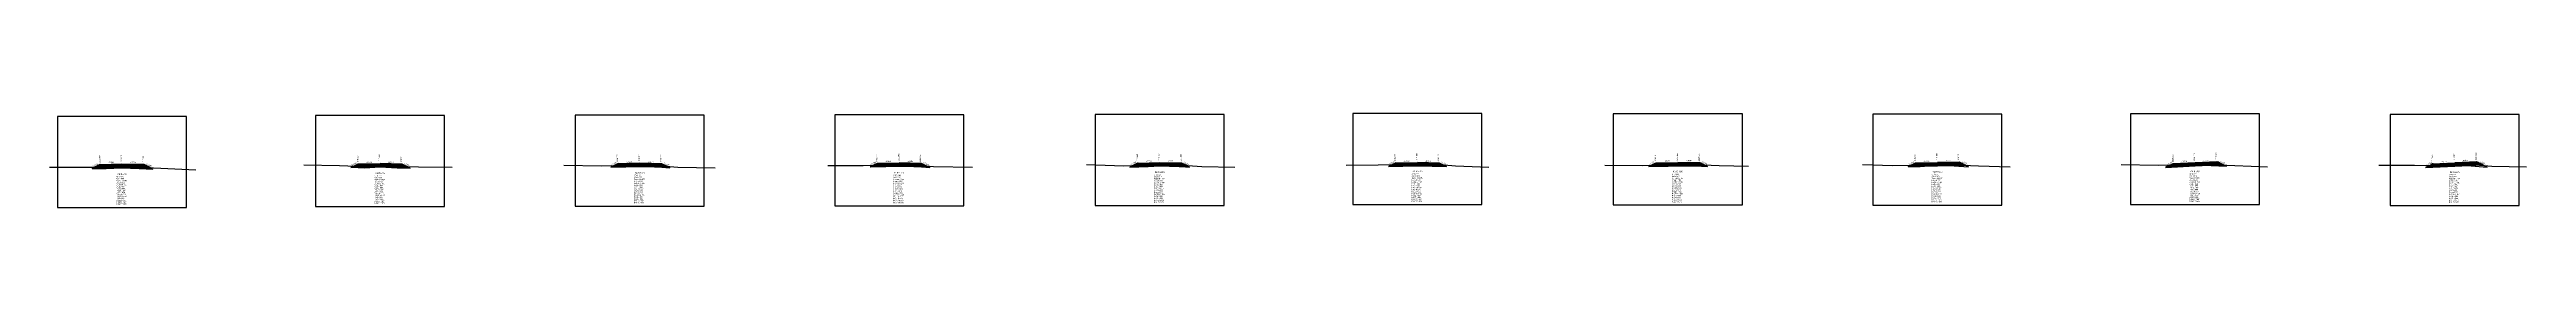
# Model space of a CAD drawing. Extents: x -7 to 78429, y 1189 to 1262.
# Drawn here: x 57027 to 57597, y 1209 to 1230 of the extents above; entities that cross this region are included whole.
import ezdxf
from ezdxf.enums import TextEntityAlignment as Align

# ---------------------------------------------------------------- set-up
doc = ezdxf.new("R2010")
doc.units = 0

msp = doc.modelspace()

# ---------------------------------------------------------------- linework, layer by layer
at = {"layer": 'A4_BORDER', "color": 7}
for points in [[(57028.934, 1208.778), (57058.634, 1208.778), (57058.634, 1229.778), (57028.934, 1229.778), (57028.934, 1208.778)], [(57088.313, 1209), (57118.013, 1209), (57118.013, 1230), (57088.313, 1230), (57088.313, 1209)], [(57148.07, 1209.084), (57177.77, 1209.084), (57177.77, 1230.084), (57148.07, 1230.084), (57148.07, 1209.084)], [(57207.776, 1209.103), (57237.476, 1209.103), (57237.476, 1230.103), (57207.776, 1230.103), (57207.776, 1209.103)], [(57267.731, 1209.227), (57297.431, 1209.227), (57297.431, 1230.227), (57267.731, 1230.227), (57267.731, 1209.227)], [(57327.012, 1209.402), (57356.712, 1209.402), (57356.712, 1230.402), (57327.012, 1230.402), (57327.012, 1209.402)], [(57386.945, 1209.356), (57416.645, 1209.356), (57416.645, 1230.356), (57386.945, 1230.356), (57386.945, 1209.356)], [(57446.662, 1209.31), (57476.362, 1209.31), (57476.362, 1230.31), (57446.662, 1230.31), (57446.662, 1209.31)], [(57505.946, 1209.398), (57535.646, 1209.398), (57535.646, 1230.398), (57505.946, 1230.398), (57505.946, 1209.398)], [(57565.718, 1209.237), (57595.418, 1209.237), (57595.418, 1230.237), (57565.718, 1230.237), (57565.718, 1209.237)]]:
    msp.add_lwpolyline(points, dxfattribs=at)
at = {"layer": 'CLEAR_GROUND', "color": 8}
for points in [[(57036.925, 1217.764), (57040.163, 1217.72), (57043.776, 1217.922), (57047.737, 1217.77), (57050.916, 1217.628)], [(57096.625, 1218.032), (57099.611, 1217.932), (57103.195, 1218.157), (57107.131, 1217.933), (57110.065, 1217.85)], [(57156.325, 1218.092), (57159.721, 1218.136), (57162.924, 1218.347), (57167.104, 1218.151), (57169.829, 1217.934)], [(57216.025, 1218.157), (57219.554, 1218.176), (57222.636, 1218.355), (57226.865, 1218.179), (57229.633, 1217.953)], [(57275.725, 1218.077), (57279.885, 1218.224), (57282.583, 1218.372), (57286.771, 1218.265), (57289.418, 1218.087)], [(57335.425, 1218.315), (57338.606, 1218.34), (57341.846, 1218.564), (57346.253, 1218.441), (57348.424, 1218.252)], [(57395.125, 1218.206), (57399.588, 1218.303), (57401.786, 1218.486), (57405.82, 1218.342), (57408.594, 1218.22)], [(57454.825, 1218.187), (57457.576, 1218.213), (57461.524, 1218.499), (57465.377, 1218.327), (57468.695, 1218.16)], [(57514.525, 1218.25), (57517.322, 1218.287), (57520.798, 1218.538), (57524.495, 1218.399), (57528.024, 1218.248)], [(57574.225, 1218.171), (57576.697, 1218.13), (57580.568, 1218.463), (57584.332, 1218.384), (57588.037, 1218.087)]]:
    msp.add_lwpolyline(points, dxfattribs=at)
at = {"layer": 'DESIGN_ROAD_TRIMMED', "color": 1}
for points in [[(57036.925, 1217.764), (57038.784, 1218.694), (57038.784, 1218.694), (57038.679, 1218.641), (57038.679, 1218.641), (57038.363, 1218.483), (57038.363, 1218.483), (57038.047, 1218.326), (57038.047, 1218.326), (57037.732, 1218.168), (57037.732, 1218.168), (57037.416, 1218.01), (57037.416, 1218.01), (57037.1, 1217.852), (57043.784, 1218.019), (57043.784, 1218.169), (57043.784, 1218.169), (57043.784, 1218.319), (57043.784, 1218.319), (57043.784, 1218.469), (57043.784, 1218.469), (57043.784, 1218.619), (57043.784, 1218.619), (57043.784, 1218.769), (57043.784, 1218.769), (57043.784, 1218.819), (57043.784, 1218.819), (57043.784, 1218.819), (57043.784, 1218.819), (57043.784, 1218.819), (57043.784, 1218.769), (57043.784, 1218.769), (57043.784, 1218.619), (57043.784, 1218.619), (57043.784, 1218.469), (57043.784, 1218.469), (57043.784, 1218.319), (57043.784, 1218.319), (57043.784, 1218.169), (57043.784, 1218.169), (57043.784, 1218.019), (57050.469, 1217.852), (57050.153, 1218.01), (57050.153, 1218.01), (57049.837, 1218.168), (57049.837, 1218.168), (57049.521, 1218.326), (57049.521, 1218.326), (57049.205, 1218.483), (57049.205, 1218.483), (57048.89, 1218.641), (57048.89, 1218.641), (57048.784, 1218.694), (57048.784, 1218.694), (57050.916, 1217.628)], [(57096.625, 1218.032), (57098.163, 1218.801), (57098.163, 1218.801), (57098.057, 1218.748), (57098.057, 1218.748), (57097.741, 1218.59), (57097.741, 1218.59), (57097.426, 1218.433), (57097.426, 1218.433), (57097.11, 1218.275), (57097.11, 1218.275), (57096.794, 1218.117), (57096.794, 1218.117), (57096.478, 1217.959), (57103.163, 1218.126), (57103.163, 1218.276), (57103.163, 1218.276), (57103.163, 1218.426), (57103.163, 1218.426), (57103.163, 1218.576), (57103.163, 1218.576), (57103.163, 1218.726), (57103.163, 1218.726), (57103.163, 1218.876), (57103.163, 1218.876), (57103.163, 1218.926), (57103.163, 1218.926), (57103.163, 1218.926), (57103.163, 1218.926), (57103.163, 1218.926), (57103.163, 1218.876), (57103.163, 1218.876), (57103.163, 1218.726), (57103.163, 1218.726), (57103.163, 1218.576), (57103.163, 1218.576), (57103.163, 1218.426), (57103.163, 1218.426), (57103.163, 1218.276), (57103.163, 1218.276), (57103.163, 1218.126), (57109.847, 1217.959), (57109.531, 1218.117), (57109.531, 1218.117), (57109.215, 1218.275), (57109.215, 1218.275), (57108.899, 1218.433), (57108.899, 1218.433), (57108.584, 1218.59), (57108.584, 1218.59), (57108.268, 1218.748), (57108.268, 1218.748), (57108.163, 1218.801), (57108.163, 1218.801), (57110.065, 1217.85)], [(57156.325, 1218.092), (57157.92, 1218.889), (57157.92, 1218.889), (57157.814, 1218.836), (57157.814, 1218.836), (57157.499, 1218.678), (57157.499, 1218.678), (57157.183, 1218.521), (57157.183, 1218.521), (57156.867, 1218.363), (57156.867, 1218.363), (57156.551, 1218.205), (57156.551, 1218.205), (57156.235, 1218.047), (57162.92, 1218.214), (57162.92, 1218.364), (57162.92, 1218.364), (57162.92, 1218.514), (57162.92, 1218.514), (57162.92, 1218.664), (57162.92, 1218.664), (57162.92, 1218.814), (57162.92, 1218.814), (57162.92, 1218.964), (57162.92, 1218.964), (57162.92, 1219.014), (57162.92, 1219.014), (57162.92, 1219.014), (57162.92, 1219.014), (57162.92, 1219.014), (57162.92, 1218.964), (57162.92, 1218.964), (57162.92, 1218.814), (57162.92, 1218.814), (57162.92, 1218.664), (57162.92, 1218.664), (57162.92, 1218.514), (57162.92, 1218.514), (57162.92, 1218.364), (57162.92, 1218.364), (57162.92, 1218.214), (57169.604, 1218.047), (57169.288, 1218.205), (57169.288, 1218.205), (57168.972, 1218.363), (57168.972, 1218.363), (57168.657, 1218.521), (57168.657, 1218.521), (57168.341, 1218.678), (57168.341, 1218.678), (57168.025, 1218.836), (57168.025, 1218.836), (57167.92, 1218.889), (57167.92, 1218.889), (57169.829, 1217.934)], [(57216.025, 1218.157), (57217.626, 1218.957), (57217.626, 1218.957), (57217.521, 1218.904), (57217.521, 1218.904), (57217.205, 1218.746), (57217.205, 1218.746), (57216.889, 1218.589), (57216.889, 1218.589), (57216.573, 1218.431), (57216.573, 1218.431), (57216.258, 1218.273), (57216.258, 1218.273), (57215.942, 1218.115), (57222.626, 1218.282), (57222.626, 1218.432), (57222.626, 1218.432), (57222.626, 1218.582), (57222.626, 1218.582), (57222.626, 1218.732), (57222.626, 1218.732), (57222.626, 1218.882), (57222.626, 1218.882), (57222.626, 1219.032), (57222.626, 1219.032), (57222.626, 1219.082), (57222.626, 1219.082), (57222.626, 1219.082), (57222.626, 1219.082), (57222.626, 1219.082), (57222.626, 1219.032), (57222.626, 1219.032), (57222.626, 1218.882), (57222.626, 1218.882), (57222.626, 1218.732), (57222.626, 1218.732), (57222.626, 1218.582), (57222.626, 1218.582), (57222.626, 1218.432), (57222.626, 1218.432), (57222.626, 1218.282), (57229.31, 1218.115), (57228.995, 1218.273), (57228.995, 1218.273), (57228.679, 1218.431), (57228.679, 1218.431), (57228.363, 1218.589), (57228.363, 1218.589), (57228.047, 1218.746), (57228.047, 1218.746), (57227.731, 1218.904), (57227.731, 1218.904), (57227.626, 1218.957), (57227.626, 1218.957), (57229.633, 1217.953)], [(57275.725, 1218.077), (57277.581, 1219.005), (57277.581, 1219.005), (57277.476, 1218.952), (57277.476, 1218.952), (57277.16, 1218.794), (57277.16, 1218.794), (57276.844, 1218.637), (57276.844, 1218.637), (57276.528, 1218.479), (57276.528, 1218.479), (57276.213, 1218.321), (57276.213, 1218.321), (57275.897, 1218.163), (57282.581, 1218.33), (57282.581, 1218.48), (57282.581, 1218.48), (57282.581, 1218.63), (57282.581, 1218.63), (57282.581, 1218.78), (57282.581, 1218.78), (57282.581, 1218.93), (57282.581, 1218.93), (57282.581, 1219.08), (57282.581, 1219.08), (57282.581, 1219.13), (57282.581, 1219.13), (57282.581, 1219.13), (57282.581, 1219.13), (57282.581, 1219.13), (57282.581, 1219.08), (57282.581, 1219.08), (57282.581, 1218.93), (57282.581, 1218.93), (57282.581, 1218.78), (57282.581, 1218.78), (57282.581, 1218.63), (57282.581, 1218.63), (57282.581, 1218.48), (57282.581, 1218.48), (57282.581, 1218.33), (57289.265, 1218.163), (57288.95, 1218.321), (57288.95, 1218.321), (57288.634, 1218.479), (57288.634, 1218.479), (57288.318, 1218.637), (57288.318, 1218.637), (57288.002, 1218.794), (57288.002, 1218.794), (57287.686, 1218.952), (57287.686, 1218.952), (57287.581, 1219.005), (57287.581, 1219.005), (57289.418, 1218.087)], [(57335.425, 1218.315), (57336.862, 1219.033), (57336.862, 1219.033), (57336.757, 1218.98), (57336.757, 1218.98), (57336.441, 1218.822), (57336.441, 1218.822), (57336.125, 1218.665), (57336.125, 1218.665), (57335.81, 1218.507), (57335.81, 1218.507), (57335.494, 1218.349), (57335.494, 1218.349), (57335.178, 1218.191), (57341.862, 1218.358), (57341.862, 1218.508), (57341.862, 1218.508), (57341.862, 1218.658), (57341.862, 1218.658), (57341.862, 1218.808), (57341.862, 1218.808), (57341.862, 1218.958), (57341.862, 1218.958), (57341.862, 1219.108), (57341.862, 1219.108), (57341.862, 1219.158), (57341.862, 1219.158), (57341.862, 1219.158), (57341.862, 1219.158), (57341.862, 1219.158), (57341.862, 1219.108), (57341.862, 1219.108), (57341.862, 1218.958), (57341.862, 1218.958), (57341.862, 1218.808), (57341.862, 1218.808), (57341.862, 1218.658), (57341.862, 1218.658), (57341.862, 1218.508), (57341.862, 1218.508), (57341.862, 1218.358), (57348.546, 1218.191), (57348.231, 1218.349), (57348.231, 1218.349), (57347.915, 1218.507), (57347.915, 1218.507), (57347.599, 1218.665), (57347.599, 1218.665), (57347.283, 1218.822), (57347.283, 1218.822), (57346.967, 1218.98), (57346.967, 1218.98), (57346.862, 1219.033), (57346.862, 1219.033), (57348.424, 1218.252)], [(57395.125, 1218.206), (57396.795, 1219.041), (57396.795, 1219.041), (57396.689, 1218.988), (57396.689, 1218.988), (57396.374, 1218.83), (57396.374, 1218.83), (57396.058, 1218.673), (57396.058, 1218.673), (57395.742, 1218.515), (57395.742, 1218.515), (57395.426, 1218.357), (57395.426, 1218.357), (57395.11, 1218.199), (57401.795, 1218.366), (57401.795, 1218.516), (57401.795, 1218.516), (57401.795, 1218.666), (57401.795, 1218.666), (57401.795, 1218.816), (57401.795, 1218.816), (57401.795, 1218.966), (57401.795, 1218.966), (57401.795, 1219.116), (57401.795, 1219.116), (57401.795, 1219.166), (57401.795, 1219.166), (57401.795, 1219.166), (57401.795, 1219.166), (57401.795, 1219.166), (57401.795, 1219.116), (57401.795, 1219.116), (57401.795, 1218.966), (57401.795, 1218.966), (57401.795, 1218.816), (57401.795, 1218.816), (57401.795, 1218.666), (57401.795, 1218.666), (57401.795, 1218.516), (57401.795, 1218.516), (57401.795, 1218.366), (57408.425, 1218.305), (57408.119, 1218.458), (57408.119, 1218.458), (57407.813, 1218.611), (57407.813, 1218.611), (57407.508, 1218.764), (57407.508, 1218.764), (57407.202, 1218.916), (57407.202, 1218.916), (57406.896, 1219.069), (57406.896, 1219.069), (57406.795, 1219.12), (57406.795, 1219.12), (57408.594, 1218.22)], [(57454.825, 1218.187), (57456.512, 1219.03), (57456.512, 1219.03), (57456.407, 1218.977), (57456.407, 1218.977), (57456.091, 1218.819), (57456.091, 1218.819), (57455.775, 1218.662), (57455.775, 1218.662), (57455.459, 1218.504), (57455.459, 1218.504), (57455.144, 1218.346), (57455.144, 1218.346), (57454.828, 1218.188), (57461.512, 1218.355), (57461.512, 1218.505), (57461.512, 1218.505), (57461.512, 1218.655), (57461.512, 1218.655), (57461.512, 1218.805), (57461.512, 1218.805), (57461.512, 1218.955), (57461.512, 1218.955), (57461.512, 1219.105), (57461.512, 1219.105), (57461.512, 1219.155), (57461.512, 1219.155), (57461.512, 1219.155), (57461.512, 1219.155), (57461.512, 1219.155), (57461.512, 1219.105), (57461.512, 1219.105), (57461.512, 1218.955), (57461.512, 1218.955), (57461.512, 1218.805), (57461.512, 1218.805), (57461.512, 1218.655), (57461.512, 1218.655), (57461.512, 1218.505), (57461.512, 1218.505), (57461.512, 1218.355), (57468.053, 1218.481), (57467.764, 1218.626), (57467.764, 1218.626), (57467.475, 1218.77), (57467.475, 1218.77), (57467.186, 1218.914), (57467.186, 1218.914), (57466.897, 1219.059), (57466.897, 1219.059), (57466.608, 1219.203), (57466.608, 1219.203), (57466.512, 1219.251), (57466.512, 1219.251), (57468.695, 1218.16)], [(57514.525, 1218.25), (57515.796, 1218.885), (57515.796, 1218.885), (57515.685, 1218.83), (57515.685, 1218.83), (57515.353, 1218.664), (57515.353, 1218.664), (57515.022, 1218.498), (57515.022, 1218.498), (57514.69, 1218.333), (57514.69, 1218.333), (57514.358, 1218.167), (57514.358, 1218.167), (57514.027, 1218.001), (57520.796, 1218.324), (57520.796, 1218.474), (57520.796, 1218.474), (57520.796, 1218.624), (57520.796, 1218.624), (57520.796, 1218.774), (57520.796, 1218.774), (57520.796, 1218.924), (57520.796, 1218.924), (57520.796, 1219.074), (57520.796, 1219.074), (57520.796, 1219.124), (57520.796, 1219.124), (57520.796, 1219.124), (57520.796, 1219.124), (57520.796, 1219.124), (57520.796, 1219.074), (57520.796, 1219.074), (57520.796, 1218.924), (57520.796, 1218.924), (57520.796, 1218.774), (57520.796, 1218.774), (57520.796, 1218.624), (57520.796, 1218.624), (57520.796, 1218.474), (57520.796, 1218.474), (57520.796, 1218.324), (57527.256, 1218.632), (57526.982, 1218.769), (57526.982, 1218.769), (57526.709, 1218.906), (57526.709, 1218.906), (57526.435, 1219.043), (57526.435, 1219.043), (57526.161, 1219.18), (57526.161, 1219.18), (57525.887, 1219.317), (57525.887, 1219.317), (57525.796, 1219.363), (57525.796, 1219.363), (57528.024, 1218.248)], [(57574.225, 1218.171), (57575.568, 1218.842), (57575.568, 1218.842), (57575.457, 1218.787), (57575.457, 1218.787), (57575.125, 1218.621), (57575.125, 1218.621), (57574.794, 1218.455), (57574.794, 1218.455), (57574.462, 1218.289), (57574.462, 1218.289), (57574.13, 1218.123), (57574.13, 1218.123), (57573.798, 1217.957), (57580.568, 1218.282), (57580.568, 1218.432), (57580.568, 1218.432), (57580.568, 1218.582), (57580.568, 1218.582), (57580.568, 1218.732), (57580.568, 1218.732), (57580.568, 1218.882), (57580.568, 1218.882), (57580.568, 1219.032), (57580.568, 1219.032), (57580.568, 1219.082), (57580.568, 1219.082), (57580.568, 1219.082), (57580.568, 1219.082), (57580.568, 1219.082), (57580.568, 1219.032), (57580.568, 1219.032), (57580.568, 1218.882), (57580.568, 1218.882), (57580.568, 1218.732), (57580.568, 1218.732), (57580.568, 1218.582), (57580.568, 1218.582), (57580.568, 1218.432), (57580.568, 1218.432), (57580.568, 1218.282), (57587.028, 1218.592), (57586.754, 1218.729), (57586.754, 1218.729), (57586.48, 1218.866), (57586.48, 1218.866), (57586.207, 1219.003), (57586.207, 1219.003), (57585.933, 1219.14), (57585.933, 1219.14), (57585.659, 1219.276), (57585.659, 1219.276), (57585.568, 1219.322), (57585.568, 1219.322), (57588.037, 1218.087)]]:
    msp.add_lwpolyline(points, dxfattribs=at)
at = {"layer": 'FINISHED_ROAD', "color": 2}
for points in [[(57038.784, 1218.694), (57038.784, 1218.694), (57043.784, 1218.819), (57048.784, 1218.694), (57048.784, 1218.694)], [(57098.163, 1218.801), (57098.163, 1218.801), (57103.163, 1218.926), (57108.163, 1218.801), (57108.163, 1218.801)], [(57157.92, 1218.889), (57157.92, 1218.889), (57162.92, 1219.014), (57167.92, 1218.889), (57167.92, 1218.889)], [(57217.626, 1218.957), (57217.626, 1218.957), (57222.626, 1219.082), (57227.626, 1218.957), (57227.626, 1218.957)], [(57277.581, 1219.005), (57277.581, 1219.005), (57282.581, 1219.13), (57287.581, 1219.005), (57287.581, 1219.005)], [(57336.862, 1219.033), (57336.862, 1219.033), (57341.862, 1219.158), (57346.862, 1219.033), (57346.862, 1219.033)], [(57396.795, 1219.041), (57396.795, 1219.041), (57401.795, 1219.166), (57406.795, 1219.12), (57406.795, 1219.12)], [(57456.512, 1219.03), (57456.512, 1219.03), (57461.512, 1219.155), (57466.512, 1219.251), (57466.512, 1219.251)], [(57515.796, 1218.885), (57515.796, 1218.885), (57520.796, 1219.124), (57525.796, 1219.363), (57525.796, 1219.363)], [(57575.568, 1218.842), (57575.568, 1218.842), (57580.568, 1219.082), (57585.568, 1219.322), (57585.568, 1219.322)]]:
    msp.add_lwpolyline(points, dxfattribs=at)
at = {"layer": 'LAYER_0', "color": 4}
for points in [[(57038.784, 1218.694), (57038.679, 1218.641), (57043.784, 1218.769), (57043.784, 1218.819)], [(57098.163, 1218.801), (57098.057, 1218.748), (57103.163, 1218.876), (57103.163, 1218.926)], [(57157.92, 1218.889), (57157.814, 1218.836), (57162.92, 1218.964), (57162.92, 1219.014)], [(57217.626, 1218.957), (57217.521, 1218.904), (57222.626, 1219.032), (57222.626, 1219.082)], [(57277.581, 1219.005), (57277.476, 1218.952), (57282.581, 1219.08), (57282.581, 1219.13)], [(57336.862, 1219.033), (57336.757, 1218.98), (57341.862, 1219.108), (57341.862, 1219.158)], [(57396.795, 1219.041), (57396.689, 1218.988), (57401.795, 1219.116), (57401.795, 1219.166)], [(57456.512, 1219.03), (57456.407, 1218.977), (57461.512, 1219.105), (57461.512, 1219.155)], [(57515.796, 1218.885), (57515.685, 1218.83), (57520.796, 1219.074), (57520.796, 1219.124)], [(57575.568, 1218.842), (57575.457, 1218.787), (57580.568, 1219.032), (57580.568, 1219.082)]]:
    msp.add_lwpolyline(points, dxfattribs=at)
at = {"layer": 'LAYER_1', "color": 4}
for points in [[(57038.679, 1218.641), (57038.363, 1218.483), (57043.784, 1218.619), (57043.784, 1218.769)], [(57098.057, 1218.748), (57097.741, 1218.59), (57103.163, 1218.726), (57103.163, 1218.876)], [(57157.814, 1218.836), (57157.499, 1218.678), (57162.92, 1218.814), (57162.92, 1218.964)], [(57217.521, 1218.904), (57217.205, 1218.746), (57222.626, 1218.882), (57222.626, 1219.032)], [(57277.476, 1218.952), (57277.16, 1218.794), (57282.581, 1218.93), (57282.581, 1219.08)], [(57336.757, 1218.98), (57336.441, 1218.822), (57341.862, 1218.958), (57341.862, 1219.108)], [(57396.689, 1218.988), (57396.374, 1218.83), (57401.795, 1218.966), (57401.795, 1219.116)], [(57456.407, 1218.977), (57456.091, 1218.819), (57461.512, 1218.955), (57461.512, 1219.105)], [(57515.685, 1218.83), (57515.353, 1218.664), (57520.796, 1218.924), (57520.796, 1219.074)], [(57575.457, 1218.787), (57575.125, 1218.621), (57580.568, 1218.882), (57580.568, 1219.032)]]:
    msp.add_lwpolyline(points, dxfattribs=at)
at = {"layer": 'LAYER_10', "color": 6}
for points in [[(57049.837, 1218.168), (57050.153, 1218.01), (57043.784, 1218.169), (57043.784, 1218.319)], [(57109.215, 1218.275), (57109.531, 1218.117), (57103.163, 1218.276), (57103.163, 1218.426)], [(57168.972, 1218.363), (57169.288, 1218.205), (57162.92, 1218.364), (57162.92, 1218.514)], [(57228.679, 1218.431), (57228.995, 1218.273), (57222.626, 1218.432), (57222.626, 1218.582)], [(57288.634, 1218.479), (57288.95, 1218.321), (57282.581, 1218.48), (57282.581, 1218.63)], [(57347.915, 1218.507), (57348.231, 1218.349), (57341.862, 1218.508), (57341.862, 1218.658)], [(57407.813, 1218.611), (57408.119, 1218.458), (57401.795, 1218.516), (57401.795, 1218.666)], [(57467.475, 1218.77), (57467.764, 1218.626), (57461.512, 1218.505), (57461.512, 1218.655)], [(57526.709, 1218.906), (57526.982, 1218.769), (57520.796, 1218.474), (57520.796, 1218.624)], [(57586.48, 1218.866), (57586.754, 1218.729), (57580.568, 1218.432), (57580.568, 1218.582)]]:
    msp.add_lwpolyline(points, dxfattribs=at)
at = {"layer": 'LAYER_11', "color": 6}
for points in [[(57050.153, 1218.01), (57050.469, 1217.852), (57043.784, 1218.019), (57043.784, 1218.169)], [(57109.531, 1218.117), (57109.847, 1217.959), (57103.163, 1218.126), (57103.163, 1218.276)], [(57169.288, 1218.205), (57169.604, 1218.047), (57162.92, 1218.214), (57162.92, 1218.364)], [(57228.995, 1218.273), (57229.31, 1218.115), (57222.626, 1218.282), (57222.626, 1218.432)], [(57288.95, 1218.321), (57289.265, 1218.163), (57282.581, 1218.33), (57282.581, 1218.48)], [(57348.231, 1218.349), (57348.546, 1218.191), (57341.862, 1218.358), (57341.862, 1218.508)], [(57408.119, 1218.458), (57408.425, 1218.305), (57401.795, 1218.366), (57401.795, 1218.516)], [(57467.764, 1218.626), (57468.053, 1218.481), (57461.512, 1218.355), (57461.512, 1218.505)], [(57526.982, 1218.769), (57527.256, 1218.632), (57520.796, 1218.324), (57520.796, 1218.474)], [(57586.754, 1218.729), (57587.028, 1218.592), (57580.568, 1218.282), (57580.568, 1218.432)]]:
    msp.add_lwpolyline(points, dxfattribs=at)
at = {"layer": 'LAYER_2', "color": 4}
for points in [[(57038.363, 1218.483), (57038.047, 1218.326), (57043.784, 1218.469), (57043.784, 1218.619)], [(57097.741, 1218.59), (57097.426, 1218.433), (57103.163, 1218.576), (57103.163, 1218.726)], [(57157.499, 1218.678), (57157.183, 1218.521), (57162.92, 1218.664), (57162.92, 1218.814)], [(57217.205, 1218.746), (57216.889, 1218.589), (57222.626, 1218.732), (57222.626, 1218.882)], [(57277.16, 1218.794), (57276.844, 1218.637), (57282.581, 1218.78), (57282.581, 1218.93)], [(57336.441, 1218.822), (57336.125, 1218.665), (57341.862, 1218.808), (57341.862, 1218.958)], [(57396.374, 1218.83), (57396.058, 1218.673), (57401.795, 1218.816), (57401.795, 1218.966)], [(57456.091, 1218.819), (57455.775, 1218.662), (57461.512, 1218.805), (57461.512, 1218.955)], [(57515.353, 1218.664), (57515.022, 1218.498), (57520.796, 1218.774), (57520.796, 1218.924)], [(57575.125, 1218.621), (57574.794, 1218.455), (57580.568, 1218.732), (57580.568, 1218.882)]]:
    msp.add_lwpolyline(points, dxfattribs=at)
at = {"layer": 'LAYER_3', "color": 4}
for points in [[(57038.047, 1218.326), (57037.732, 1218.168), (57043.784, 1218.319), (57043.784, 1218.469)], [(57097.426, 1218.433), (57097.11, 1218.275), (57103.163, 1218.426), (57103.163, 1218.576)], [(57157.183, 1218.521), (57156.867, 1218.363), (57162.92, 1218.514), (57162.92, 1218.664)], [(57216.889, 1218.589), (57216.573, 1218.431), (57222.626, 1218.582), (57222.626, 1218.732)], [(57276.844, 1218.637), (57276.528, 1218.479), (57282.581, 1218.63), (57282.581, 1218.78)], [(57336.125, 1218.665), (57335.81, 1218.507), (57341.862, 1218.658), (57341.862, 1218.808)], [(57396.058, 1218.673), (57395.742, 1218.515), (57401.795, 1218.666), (57401.795, 1218.816)], [(57455.775, 1218.662), (57455.459, 1218.504), (57461.512, 1218.655), (57461.512, 1218.805)], [(57515.022, 1218.498), (57514.69, 1218.333), (57520.796, 1218.624), (57520.796, 1218.774)], [(57574.794, 1218.455), (57574.462, 1218.289), (57580.568, 1218.582), (57580.568, 1218.732)]]:
    msp.add_lwpolyline(points, dxfattribs=at)
at = {"layer": 'LAYER_4', "color": 4}
for points in [[(57037.732, 1218.168), (57037.416, 1218.01), (57043.784, 1218.169), (57043.784, 1218.319)], [(57097.11, 1218.275), (57096.794, 1218.117), (57103.163, 1218.276), (57103.163, 1218.426)], [(57156.867, 1218.363), (57156.551, 1218.205), (57162.92, 1218.364), (57162.92, 1218.514)], [(57216.573, 1218.431), (57216.258, 1218.273), (57222.626, 1218.432), (57222.626, 1218.582)], [(57276.528, 1218.479), (57276.213, 1218.321), (57282.581, 1218.48), (57282.581, 1218.63)], [(57335.81, 1218.507), (57335.494, 1218.349), (57341.862, 1218.508), (57341.862, 1218.658)], [(57395.742, 1218.515), (57395.426, 1218.357), (57401.795, 1218.516), (57401.795, 1218.666)], [(57455.459, 1218.504), (57455.144, 1218.346), (57461.512, 1218.505), (57461.512, 1218.655)], [(57514.69, 1218.333), (57514.358, 1218.167), (57520.796, 1218.474), (57520.796, 1218.624)], [(57574.462, 1218.289), (57574.13, 1218.123), (57580.568, 1218.432), (57580.568, 1218.582)]]:
    msp.add_lwpolyline(points, dxfattribs=at)
at = {"layer": 'LAYER_5', "color": 4}
for points in [[(57037.416, 1218.01), (57037.1, 1217.852), (57043.784, 1218.019), (57043.784, 1218.169)], [(57096.794, 1218.117), (57096.478, 1217.959), (57103.163, 1218.126), (57103.163, 1218.276)], [(57156.551, 1218.205), (57156.235, 1218.047), (57162.92, 1218.214), (57162.92, 1218.364)], [(57216.258, 1218.273), (57215.942, 1218.115), (57222.626, 1218.282), (57222.626, 1218.432)], [(57276.213, 1218.321), (57275.897, 1218.163), (57282.581, 1218.33), (57282.581, 1218.48)], [(57335.494, 1218.349), (57335.178, 1218.191), (57341.862, 1218.358), (57341.862, 1218.508)], [(57395.426, 1218.357), (57395.11, 1218.199), (57401.795, 1218.366), (57401.795, 1218.516)], [(57455.144, 1218.346), (57454.828, 1218.188), (57461.512, 1218.355), (57461.512, 1218.505)], [(57514.358, 1218.167), (57514.027, 1218.001), (57520.796, 1218.324), (57520.796, 1218.474)], [(57574.13, 1218.123), (57573.798, 1217.957), (57580.568, 1218.282), (57580.568, 1218.432)]]:
    msp.add_lwpolyline(points, dxfattribs=at)
at = {"layer": 'LAYER_6', "color": 6}
for points in [[(57048.784, 1218.694), (57048.89, 1218.641), (57043.784, 1218.769), (57043.784, 1218.819)], [(57108.163, 1218.801), (57108.268, 1218.748), (57103.163, 1218.876), (57103.163, 1218.926)], [(57167.92, 1218.889), (57168.025, 1218.836), (57162.92, 1218.964), (57162.92, 1219.014)], [(57227.626, 1218.957), (57227.731, 1218.904), (57222.626, 1219.032), (57222.626, 1219.082)], [(57287.581, 1219.005), (57287.686, 1218.952), (57282.581, 1219.08), (57282.581, 1219.13)], [(57346.862, 1219.033), (57346.967, 1218.98), (57341.862, 1219.108), (57341.862, 1219.158)], [(57406.795, 1219.12), (57406.896, 1219.069), (57401.795, 1219.116), (57401.795, 1219.166)], [(57466.512, 1219.251), (57466.608, 1219.203), (57461.512, 1219.105), (57461.512, 1219.155)], [(57525.796, 1219.363), (57525.887, 1219.317), (57520.796, 1219.074), (57520.796, 1219.124)], [(57585.568, 1219.322), (57585.659, 1219.276), (57580.568, 1219.032), (57580.568, 1219.082)]]:
    msp.add_lwpolyline(points, dxfattribs=at)
at = {"layer": 'LAYER_7', "color": 6}
for points in [[(57048.89, 1218.641), (57049.205, 1218.483), (57043.784, 1218.619), (57043.784, 1218.769)], [(57108.268, 1218.748), (57108.584, 1218.59), (57103.163, 1218.726), (57103.163, 1218.876)], [(57168.025, 1218.836), (57168.341, 1218.678), (57162.92, 1218.814), (57162.92, 1218.964)], [(57227.731, 1218.904), (57228.047, 1218.746), (57222.626, 1218.882), (57222.626, 1219.032)], [(57287.686, 1218.952), (57288.002, 1218.794), (57282.581, 1218.93), (57282.581, 1219.08)], [(57346.967, 1218.98), (57347.283, 1218.822), (57341.862, 1218.958), (57341.862, 1219.108)], [(57406.896, 1219.069), (57407.202, 1218.916), (57401.795, 1218.966), (57401.795, 1219.116)], [(57466.608, 1219.203), (57466.897, 1219.059), (57461.512, 1218.955), (57461.512, 1219.105)], [(57525.887, 1219.317), (57526.161, 1219.18), (57520.796, 1218.924), (57520.796, 1219.074)], [(57585.659, 1219.276), (57585.933, 1219.14), (57580.568, 1218.882), (57580.568, 1219.032)]]:
    msp.add_lwpolyline(points, dxfattribs=at)
at = {"layer": 'LAYER_8', "color": 6}
for points in [[(57049.205, 1218.483), (57049.521, 1218.326), (57043.784, 1218.469), (57043.784, 1218.619)], [(57108.584, 1218.59), (57108.899, 1218.433), (57103.163, 1218.576), (57103.163, 1218.726)], [(57168.341, 1218.678), (57168.657, 1218.521), (57162.92, 1218.664), (57162.92, 1218.814)], [(57228.047, 1218.746), (57228.363, 1218.589), (57222.626, 1218.732), (57222.626, 1218.882)], [(57288.002, 1218.794), (57288.318, 1218.637), (57282.581, 1218.78), (57282.581, 1218.93)], [(57347.283, 1218.822), (57347.599, 1218.665), (57341.862, 1218.808), (57341.862, 1218.958)], [(57407.202, 1218.916), (57407.508, 1218.764), (57401.795, 1218.816), (57401.795, 1218.966)], [(57466.897, 1219.059), (57467.186, 1218.914), (57461.512, 1218.805), (57461.512, 1218.955)], [(57526.161, 1219.18), (57526.435, 1219.043), (57520.796, 1218.774), (57520.796, 1218.924)], [(57585.933, 1219.14), (57586.207, 1219.003), (57580.568, 1218.732), (57580.568, 1218.882)]]:
    msp.add_lwpolyline(points, dxfattribs=at)
at = {"layer": 'LAYER_9', "color": 6}
for points in [[(57049.521, 1218.326), (57049.837, 1218.168), (57043.784, 1218.319), (57043.784, 1218.469)], [(57108.899, 1218.433), (57109.215, 1218.275), (57103.163, 1218.426), (57103.163, 1218.576)], [(57168.657, 1218.521), (57168.972, 1218.363), (57162.92, 1218.514), (57162.92, 1218.664)], [(57228.363, 1218.589), (57228.679, 1218.431), (57222.626, 1218.582), (57222.626, 1218.732)], [(57288.318, 1218.637), (57288.634, 1218.479), (57282.581, 1218.63), (57282.581, 1218.78)], [(57347.599, 1218.665), (57347.915, 1218.507), (57341.862, 1218.658), (57341.862, 1218.808)], [(57407.508, 1218.764), (57407.813, 1218.611), (57401.795, 1218.666), (57401.795, 1218.816)], [(57467.186, 1218.914), (57467.475, 1218.77), (57461.512, 1218.655), (57461.512, 1218.805)], [(57526.435, 1219.043), (57526.709, 1218.906), (57520.796, 1218.624), (57520.796, 1218.774)], [(57586.207, 1219.003), (57586.48, 1218.866), (57580.568, 1218.582), (57580.568, 1218.732)]]:
    msp.add_lwpolyline(points, dxfattribs=at)
at = {"layer": 'NATURAL_GROUND', "color": 3}
for points in [[(57027.113, 1218.028), (57035.404, 1218.085), (57040.156, 1218.02), (57043.773, 1218.222), (57047.749, 1218.069), (57052.712, 1217.848), (57060.766, 1217.413)], [(57085.662, 1218.571), (57093.838, 1218.426), (57099.607, 1218.232), (57103.195, 1218.457), (57107.144, 1218.232), (57111.998, 1218.095), (57119.756, 1218.054)], [(57145.451, 1218.515), (57154.155, 1218.363), (57159.71, 1218.436), (57162.922, 1218.647), (57167.123, 1218.45), (57171.693, 1218.087), (57180.26, 1217.877)], [(57206.183, 1218.451), (57214.368, 1218.447), (57219.544, 1218.476), (57222.633, 1218.655), (57226.883, 1218.478), (57230.518, 1218.182), (57239.459, 1218.087)], [(57265.72, 1218.656), (57274.335, 1218.328), (57279.871, 1218.523), (57282.578, 1218.672), (57286.785, 1218.564), (57292.261, 1218.196), (57299.877, 1218.066)], [(57325.443, 1218.542), (57332.815, 1218.593), (57338.594, 1218.64), (57341.84, 1218.864), (57346.27, 1218.74), (57350.621, 1218.362), (57358.32, 1218.041)], [(57384.981, 1218.545), (57393.544, 1218.472), (57399.573, 1218.602), (57401.779, 1218.786), (57405.832, 1218.641), (57411.275, 1218.403), (57418.074, 1218.248)], [(57444.269, 1218.693), (57451.204, 1218.451), (57457.564, 1218.513), (57461.52, 1218.799), (57465.391, 1218.626), (57470.979, 1218.345), (57478.236, 1218.159)], [(57503.821, 1218.669), (57512.294, 1218.52), (57517.309, 1218.587), (57520.793, 1218.838), (57524.507, 1218.698), (57529.964, 1218.466), (57537.484, 1218.101)], [(57563.066, 1218.551), (57571.262, 1218.519), (57576.687, 1218.43), (57580.558, 1218.763), (57584.347, 1218.683), (57589.089, 1218.304), (57597.06, 1218.164)]]:
    msp.add_lwpolyline(points, dxfattribs=at)
at = {"layer": 'STRUCTURE_LEFT', "color": 4}
for points in [[(57038.784, 1218.694), (57038.679, 1218.641), (57038.679, 1218.641), (57038.363, 1218.483), (57038.363, 1218.483), (57038.047, 1218.326), (57038.047, 1218.326), (57037.732, 1218.168), (57037.732, 1218.168), (57037.416, 1218.01), (57037.416, 1218.01), (57037.1, 1217.852), (57043.784, 1218.019), (57043.784, 1218.169), (57043.784, 1218.169), (57043.784, 1218.319), (57043.784, 1218.319), (57043.784, 1218.469), (57043.784, 1218.469), (57043.784, 1218.619), (57043.784, 1218.619), (57043.784, 1218.769), (57043.784, 1218.769), (57043.784, 1218.819), (57043.784, 1218.819)], [(57098.163, 1218.801), (57098.057, 1218.748), (57098.057, 1218.748), (57097.741, 1218.59), (57097.741, 1218.59), (57097.426, 1218.433), (57097.426, 1218.433), (57097.11, 1218.275), (57097.11, 1218.275), (57096.794, 1218.117), (57096.794, 1218.117), (57096.478, 1217.959), (57103.163, 1218.126), (57103.163, 1218.276), (57103.163, 1218.276), (57103.163, 1218.426), (57103.163, 1218.426), (57103.163, 1218.576), (57103.163, 1218.576), (57103.163, 1218.726), (57103.163, 1218.726), (57103.163, 1218.876), (57103.163, 1218.876), (57103.163, 1218.926), (57103.163, 1218.926)], [(57157.92, 1218.889), (57157.814, 1218.836), (57157.814, 1218.836), (57157.499, 1218.678), (57157.499, 1218.678), (57157.183, 1218.521), (57157.183, 1218.521), (57156.867, 1218.363), (57156.867, 1218.363), (57156.551, 1218.205), (57156.551, 1218.205), (57156.235, 1218.047), (57162.92, 1218.214), (57162.92, 1218.364), (57162.92, 1218.364), (57162.92, 1218.514), (57162.92, 1218.514), (57162.92, 1218.664), (57162.92, 1218.664), (57162.92, 1218.814), (57162.92, 1218.814), (57162.92, 1218.964), (57162.92, 1218.964), (57162.92, 1219.014), (57162.92, 1219.014)], [(57217.626, 1218.957), (57217.521, 1218.904), (57217.521, 1218.904), (57217.205, 1218.746), (57217.205, 1218.746), (57216.889, 1218.589), (57216.889, 1218.589), (57216.573, 1218.431), (57216.573, 1218.431), (57216.258, 1218.273), (57216.258, 1218.273), (57215.942, 1218.115), (57222.626, 1218.282), (57222.626, 1218.432), (57222.626, 1218.432), (57222.626, 1218.582), (57222.626, 1218.582), (57222.626, 1218.732), (57222.626, 1218.732), (57222.626, 1218.882), (57222.626, 1218.882), (57222.626, 1219.032), (57222.626, 1219.032), (57222.626, 1219.082), (57222.626, 1219.082)], [(57277.581, 1219.005), (57277.476, 1218.952), (57277.476, 1218.952), (57277.16, 1218.794), (57277.16, 1218.794), (57276.844, 1218.637), (57276.844, 1218.637), (57276.528, 1218.479), (57276.528, 1218.479), (57276.213, 1218.321), (57276.213, 1218.321), (57275.897, 1218.163), (57282.581, 1218.33), (57282.581, 1218.48), (57282.581, 1218.48), (57282.581, 1218.63), (57282.581, 1218.63), (57282.581, 1218.78), (57282.581, 1218.78), (57282.581, 1218.93), (57282.581, 1218.93), (57282.581, 1219.08), (57282.581, 1219.08), (57282.581, 1219.13), (57282.581, 1219.13)], [(57336.862, 1219.033), (57336.757, 1218.98), (57336.757, 1218.98), (57336.441, 1218.822), (57336.441, 1218.822), (57336.125, 1218.665), (57336.125, 1218.665), (57335.81, 1218.507), (57335.81, 1218.507), (57335.494, 1218.349), (57335.494, 1218.349), (57335.178, 1218.191), (57341.862, 1218.358), (57341.862, 1218.508), (57341.862, 1218.508), (57341.862, 1218.658), (57341.862, 1218.658), (57341.862, 1218.808), (57341.862, 1218.808), (57341.862, 1218.958), (57341.862, 1218.958), (57341.862, 1219.108), (57341.862, 1219.108), (57341.862, 1219.158), (57341.862, 1219.158)], [(57396.795, 1219.041), (57396.689, 1218.988), (57396.689, 1218.988), (57396.374, 1218.83), (57396.374, 1218.83), (57396.058, 1218.673), (57396.058, 1218.673), (57395.742, 1218.515), (57395.742, 1218.515), (57395.426, 1218.357), (57395.426, 1218.357), (57395.11, 1218.199), (57401.795, 1218.366), (57401.795, 1218.516), (57401.795, 1218.516), (57401.795, 1218.666), (57401.795, 1218.666), (57401.795, 1218.816), (57401.795, 1218.816), (57401.795, 1218.966), (57401.795, 1218.966), (57401.795, 1219.116), (57401.795, 1219.116), (57401.795, 1219.166), (57401.795, 1219.166)], [(57456.512, 1219.03), (57456.407, 1218.977), (57456.407, 1218.977), (57456.091, 1218.819), (57456.091, 1218.819), (57455.775, 1218.662), (57455.775, 1218.662), (57455.459, 1218.504), (57455.459, 1218.504), (57455.144, 1218.346), (57455.144, 1218.346), (57454.828, 1218.188), (57461.512, 1218.355), (57461.512, 1218.505), (57461.512, 1218.505), (57461.512, 1218.655), (57461.512, 1218.655), (57461.512, 1218.805), (57461.512, 1218.805), (57461.512, 1218.955), (57461.512, 1218.955), (57461.512, 1219.105), (57461.512, 1219.105), (57461.512, 1219.155), (57461.512, 1219.155)], [(57515.796, 1218.885), (57515.685, 1218.83), (57515.685, 1218.83), (57515.353, 1218.664), (57515.353, 1218.664), (57515.022, 1218.498), (57515.022, 1218.498), (57514.69, 1218.333), (57514.69, 1218.333), (57514.358, 1218.167), (57514.358, 1218.167), (57514.027, 1218.001), (57520.796, 1218.324), (57520.796, 1218.474), (57520.796, 1218.474), (57520.796, 1218.624), (57520.796, 1218.624), (57520.796, 1218.774), (57520.796, 1218.774), (57520.796, 1218.924), (57520.796, 1218.924), (57520.796, 1219.074), (57520.796, 1219.074), (57520.796, 1219.124), (57520.796, 1219.124)], [(57575.568, 1218.842), (57575.457, 1218.787), (57575.457, 1218.787), (57575.125, 1218.621), (57575.125, 1218.621), (57574.794, 1218.455), (57574.794, 1218.455), (57574.462, 1218.289), (57574.462, 1218.289), (57574.13, 1218.123), (57574.13, 1218.123), (57573.798, 1217.957), (57580.568, 1218.282), (57580.568, 1218.432), (57580.568, 1218.432), (57580.568, 1218.582), (57580.568, 1218.582), (57580.568, 1218.732), (57580.568, 1218.732), (57580.568, 1218.882), (57580.568, 1218.882), (57580.568, 1219.032), (57580.568, 1219.032), (57580.568, 1219.082), (57580.568, 1219.082)]]:
    msp.add_lwpolyline(points, dxfattribs=at)
at = {"layer": 'STRUCTURE_RIGHT', "color": 6}
for points in [[(57043.784, 1218.819), (57043.784, 1218.819), (57043.784, 1218.769), (57043.784, 1218.769), (57043.784, 1218.619), (57043.784, 1218.619), (57043.784, 1218.469), (57043.784, 1218.469), (57043.784, 1218.319), (57043.784, 1218.319), (57043.784, 1218.169), (57043.784, 1218.169), (57043.784, 1218.019), (57050.469, 1217.852), (57050.153, 1218.01), (57050.153, 1218.01), (57049.837, 1218.168), (57049.837, 1218.168), (57049.521, 1218.326), (57049.521, 1218.326), (57049.205, 1218.483), (57049.205, 1218.483), (57048.89, 1218.641), (57048.89, 1218.641), (57048.784, 1218.694)], [(57103.163, 1218.926), (57103.163, 1218.926), (57103.163, 1218.876), (57103.163, 1218.876), (57103.163, 1218.726), (57103.163, 1218.726), (57103.163, 1218.576), (57103.163, 1218.576), (57103.163, 1218.426), (57103.163, 1218.426), (57103.163, 1218.276), (57103.163, 1218.276), (57103.163, 1218.126), (57109.847, 1217.959), (57109.531, 1218.117), (57109.531, 1218.117), (57109.215, 1218.275), (57109.215, 1218.275), (57108.899, 1218.433), (57108.899, 1218.433), (57108.584, 1218.59), (57108.584, 1218.59), (57108.268, 1218.748), (57108.268, 1218.748), (57108.163, 1218.801)], [(57162.92, 1219.014), (57162.92, 1219.014), (57162.92, 1218.964), (57162.92, 1218.964), (57162.92, 1218.814), (57162.92, 1218.814), (57162.92, 1218.664), (57162.92, 1218.664), (57162.92, 1218.514), (57162.92, 1218.514), (57162.92, 1218.364), (57162.92, 1218.364), (57162.92, 1218.214), (57169.604, 1218.047), (57169.288, 1218.205), (57169.288, 1218.205), (57168.972, 1218.363), (57168.972, 1218.363), (57168.657, 1218.521), (57168.657, 1218.521), (57168.341, 1218.678), (57168.341, 1218.678), (57168.025, 1218.836), (57168.025, 1218.836), (57167.92, 1218.889)], [(57222.626, 1219.082), (57222.626, 1219.082), (57222.626, 1219.032), (57222.626, 1219.032), (57222.626, 1218.882), (57222.626, 1218.882), (57222.626, 1218.732), (57222.626, 1218.732), (57222.626, 1218.582), (57222.626, 1218.582), (57222.626, 1218.432), (57222.626, 1218.432), (57222.626, 1218.282), (57229.31, 1218.115), (57228.995, 1218.273), (57228.995, 1218.273), (57228.679, 1218.431), (57228.679, 1218.431), (57228.363, 1218.589), (57228.363, 1218.589), (57228.047, 1218.746), (57228.047, 1218.746), (57227.731, 1218.904), (57227.731, 1218.904), (57227.626, 1218.957)], [(57282.581, 1219.13), (57282.581, 1219.13), (57282.581, 1219.08), (57282.581, 1219.08), (57282.581, 1218.93), (57282.581, 1218.93), (57282.581, 1218.78), (57282.581, 1218.78), (57282.581, 1218.63), (57282.581, 1218.63), (57282.581, 1218.48), (57282.581, 1218.48), (57282.581, 1218.33), (57289.265, 1218.163), (57288.95, 1218.321), (57288.95, 1218.321), (57288.634, 1218.479), (57288.634, 1218.479), (57288.318, 1218.637), (57288.318, 1218.637), (57288.002, 1218.794), (57288.002, 1218.794), (57287.686, 1218.952), (57287.686, 1218.952), (57287.581, 1219.005)], [(57341.862, 1219.158), (57341.862, 1219.158), (57341.862, 1219.108), (57341.862, 1219.108), (57341.862, 1218.958), (57341.862, 1218.958), (57341.862, 1218.808), (57341.862, 1218.808), (57341.862, 1218.658), (57341.862, 1218.658), (57341.862, 1218.508), (57341.862, 1218.508), (57341.862, 1218.358), (57348.546, 1218.191), (57348.231, 1218.349), (57348.231, 1218.349), (57347.915, 1218.507), (57347.915, 1218.507), (57347.599, 1218.665), (57347.599, 1218.665), (57347.283, 1218.822), (57347.283, 1218.822), (57346.967, 1218.98), (57346.967, 1218.98), (57346.862, 1219.033)], [(57401.795, 1219.166), (57401.795, 1219.166), (57401.795, 1219.116), (57401.795, 1219.116), (57401.795, 1218.966), (57401.795, 1218.966), (57401.795, 1218.816), (57401.795, 1218.816), (57401.795, 1218.666), (57401.795, 1218.666), (57401.795, 1218.516), (57401.795, 1218.516), (57401.795, 1218.366), (57408.425, 1218.305), (57408.119, 1218.458), (57408.119, 1218.458), (57407.813, 1218.611), (57407.813, 1218.611), (57407.508, 1218.764), (57407.508, 1218.764), (57407.202, 1218.916), (57407.202, 1218.916), (57406.896, 1219.069), (57406.896, 1219.069), (57406.795, 1219.12)], [(57461.512, 1219.155), (57461.512, 1219.155), (57461.512, 1219.105), (57461.512, 1219.105), (57461.512, 1218.955), (57461.512, 1218.955), (57461.512, 1218.805), (57461.512, 1218.805), (57461.512, 1218.655), (57461.512, 1218.655), (57461.512, 1218.505), (57461.512, 1218.505), (57461.512, 1218.355), (57468.053, 1218.481), (57467.764, 1218.626), (57467.764, 1218.626), (57467.475, 1218.77), (57467.475, 1218.77), (57467.186, 1218.914), (57467.186, 1218.914), (57466.897, 1219.059), (57466.897, 1219.059), (57466.608, 1219.203), (57466.608, 1219.203), (57466.512, 1219.251)], [(57520.796, 1219.124), (57520.796, 1219.124), (57520.796, 1219.074), (57520.796, 1219.074), (57520.796, 1218.924), (57520.796, 1218.924), (57520.796, 1218.774), (57520.796, 1218.774), (57520.796, 1218.624), (57520.796, 1218.624), (57520.796, 1218.474), (57520.796, 1218.474), (57520.796, 1218.324), (57527.256, 1218.632), (57526.982, 1218.769), (57526.982, 1218.769), (57526.709, 1218.906), (57526.709, 1218.906), (57526.435, 1219.043), (57526.435, 1219.043), (57526.161, 1219.18), (57526.161, 1219.18), (57525.887, 1219.317), (57525.887, 1219.317), (57525.796, 1219.363)], [(57580.568, 1219.082), (57580.568, 1219.082), (57580.568, 1219.032), (57580.568, 1219.032), (57580.568, 1218.882), (57580.568, 1218.882), (57580.568, 1218.732), (57580.568, 1218.732), (57580.568, 1218.582), (57580.568, 1218.582), (57580.568, 1218.432), (57580.568, 1218.432), (57580.568, 1218.282), (57587.028, 1218.592), (57586.754, 1218.729), (57586.754, 1218.729), (57586.48, 1218.866), (57586.48, 1218.866), (57586.207, 1219.003), (57586.207, 1219.003), (57585.933, 1219.14), (57585.933, 1219.14), (57585.659, 1219.276), (57585.659, 1219.276), (57585.568, 1219.322)]]:
    msp.add_lwpolyline(points, dxfattribs=at)

# ---------------------------------------------------------------- texts
at = {"layer": 'INFO_TEXT'}
for s, p in [('AT:2.036', (57042.434, 1215.678)), ('AW:0.000', (57042.434, 1215.228)), ('Topsoil:4.201', (57042.434, 1214.778)), ('L:top:0.253', (57042.434, 1214.328)), ('L:CRR:0.789', (57042.434, 1213.878)), ('AT:0.659', (57101.813, 1215.9)), ('AW:0.074', (57101.813, 1215.45)), ('Topsoil:4.037', (57101.813, 1215)), ('L:top:0.253', (57101.813, 1214.55)), ('L:CRR:0.789', (57101.813, 1214.1)), ('AT:0.093', (57161.57, 1215.984)), ('AW:0.675', (57161.57, 1215.534)), ('Topsoil:4.057', (57161.57, 1215.084)), ('L:top:0.253', (57161.57, 1214.634)), ('L:CRR:0.789', (57161.57, 1214.184)), ('L:C1:0.837', (57161.57, 1213.734)), ('AT:0.218', (57221.276, 1216.003)), ('AW:0.283', (57221.276, 1215.553)), ('Topsoil:4.088', (57221.276, 1215.103)), ('L:top:0.253', (57221.276, 1214.653)), ('L:CRR:0.789', (57221.276, 1214.203)), ('L:C1:0.837', (57221.276, 1213.753)), ('AT:0.326', (57281.231, 1216.127)), ('AW:0.218', (57281.231, 1215.677)), ('Topsoil:4.112', (57281.231, 1215.227)), ('L:top:0.253', (57281.231, 1214.777)), ('L:CRR:0.789', (57281.231, 1214.327)), ('L:C1:0.837', (57281.231, 1213.877)), ('AT:0.000', (57340.512, 1216.302)), ('AW:1.893', (57340.512, 1215.852)), ('Topsoil:3.905', (57340.512, 1215.402)), ('L:top:0.253', (57340.512, 1214.952)), ('L:CRR:0.789', (57340.512, 1214.502)), ('L:C1:0.837', (57340.512, 1214.052)), ('AT:0.104', (57400.445, 1216.256)), ('AW:0.400', (57400.445, 1215.806)), ('Topsoil:4.045', (57400.445, 1215.356)), ('L:top:0.253', (57400.445, 1214.906)), ('L:CRR:0.789', (57400.445, 1214.456)), ('L:C1:0.837', (57400.445, 1214.006)), ('AT:0.781', (57460.162, 1216.21)), ('AW:0.379', (57460.162, 1215.76)), ('Topsoil:4.167', (57460.162, 1215.31)), ('L:top:0.253', (57460.162, 1214.86)), ('L:CRR:0.789', (57460.162, 1214.41)), ('L:C1:0.837', (57460.162, 1213.96)), ('AT:0.822', (57519.446, 1216.298)), ('AW:1.416', (57519.446, 1215.848)), ('Topsoil:4.054', (57519.446, 1215.398)), ('L:top:0.253', (57519.446, 1214.948)), ('L:CRR:0.791', (57519.446, 1214.498)), ('L:C1:0.841', (57519.446, 1214.048)), ('AT:0.937', (57579.218, 1216.137)), ('AW:0.975', (57579.218, 1215.687)), ('Topsoil:4.152', (57579.218, 1215.237)), ('L:top:0.253', (57579.218, 1214.787)), ('L:CRR:0.791', (57579.218, 1214.337)), ('L:C1:0.841', (57579.218, 1213.887)), ('L:C1:0.837', (57042.434, 1213.428)), ('L:C2:0.884', (57042.434, 1212.978)), ('L:G15:0.932', (57042.434, 1212.528)), ('L:G7:0.979', (57042.434, 1212.078)), ('R:top:0.253', (57042.434, 1211.628)), ('R:CRR:0.789', (57042.434, 1211.178)), ('R:C1:0.837', (57042.434, 1210.728)), ('R:C2:0.884', (57042.434, 1210.278)), ('R:G15:0.932', (57042.434, 1209.828)), ('R:G17:0.979', (57042.434, 1209.378)), ('L:C1:0.837', (57101.813, 1213.65)), ('L:C2:0.884', (57101.813, 1213.2)), ('L:G15:0.932', (57101.813, 1212.75)), ('L:G7:0.979', (57101.813, 1212.3)), ('R:top:0.253', (57101.813, 1211.85)), ('R:CRR:0.789', (57101.813, 1211.4)), ('R:C1:0.837', (57101.813, 1210.95)), ('R:C2:0.884', (57101.813, 1210.5)), ('R:G15:0.932', (57101.813, 1210.05)), ('R:G17:0.979', (57101.813, 1209.6)), ('L:C2:0.884', (57161.57, 1213.284)), ('L:G15:0.932', (57161.57, 1212.834)), ('L:G7:0.979', (57161.57, 1212.384)), ('R:top:0.253', (57161.57, 1211.934)), ('R:CRR:0.789', (57161.57, 1211.484)), ('R:C1:0.837', (57161.57, 1211.034)), ('R:C2:0.884', (57161.57, 1210.584)), ('R:G15:0.932', (57161.57, 1210.134)), ('R:G17:0.979', (57161.57, 1209.684)), ('L:C2:0.884', (57221.276, 1213.303)), ('L:G15:0.932', (57221.276, 1212.853)), ('L:G7:0.979', (57221.276, 1212.403)), ('R:top:0.253', (57221.276, 1211.953)), ('R:CRR:0.789', (57221.276, 1211.503)), ('R:C1:0.837', (57221.276, 1211.053)), ('R:C2:0.884', (57221.276, 1210.603)), ('R:G15:0.932', (57221.276, 1210.153)), ('R:G17:0.979', (57221.276, 1209.703)), ('L:C2:0.884', (57281.231, 1213.427)), ('L:G15:0.932', (57281.231, 1212.977)), ('L:G7:0.979', (57281.231, 1212.527)), ('R:top:0.253', (57281.231, 1212.077)), ('R:CRR:0.789', (57281.231, 1211.627)), ('R:C1:0.837', (57281.231, 1211.177)), ('R:C2:0.884', (57281.231, 1210.727)), ('R:G15:0.932', (57281.231, 1210.277)), ('R:G17:0.979', (57281.231, 1209.827)), ('L:C2:0.884', (57340.512, 1213.602)), ('L:G15:0.932', (57340.512, 1213.152)), ('L:G7:0.979', (57340.512, 1212.702)), ('R:top:0.253', (57340.512, 1212.252)), ('R:CRR:0.789', (57340.512, 1211.802)), ('R:C1:0.837', (57340.512, 1211.352)), ('R:C2:0.884', (57340.512, 1210.902)), ('R:G15:0.932', (57340.512, 1210.452)), ('R:G17:0.979', (57340.512, 1210.002)), ('L:C2:0.884', (57400.445, 1213.556)), ('L:G15:0.932', (57400.445, 1213.106)), ('L:G7:0.979', (57400.445, 1212.656)), ('R:top:0.253', (57400.445, 1212.206)), ('R:CRR:0.788', (57400.445, 1211.756)), ('R:C1:0.834', (57400.445, 1211.306)), ('R:C2:0.880', (57400.445, 1210.856)), ('R:G15:0.926', (57400.445, 1210.406)), ('R:G17:0.972', (57400.445, 1209.956)), ('L:C2:0.884', (57460.162, 1213.51)), ('L:G15:0.932', (57460.162, 1213.06)), ('L:G7:0.979', (57460.162, 1212.61)), ('R:top:0.252', (57460.162, 1212.16)), ('R:CRR:0.786', (57460.162, 1211.71)), ('R:C1:0.829', (57460.162, 1211.26)), ('R:C2:0.873', (57460.162, 1210.81)), ('R:G15:0.916', (57460.162, 1210.36)), ('R:G17:0.959', (57460.162, 1209.91)), ('L:C2:0.891', (57519.446, 1213.598)), ('L:G15:0.941', (57519.446, 1213.148)), ('L:G7:0.990', (57519.446, 1212.698)), ('R:top:0.252', (57519.446, 1212.248)), ('R:CRR:0.784', (57519.446, 1211.798)), ('R:C1:0.825', (57519.446, 1211.348)), ('R:C2:0.866', (57519.446, 1210.898)), ('R:G15:0.907', (57519.446, 1210.448)), ('R:G17:0.949', (57519.446, 1209.998)), ('L:C2:0.891', (57579.218, 1213.437)), ('L:G15:0.941', (57579.218, 1212.987)), ('L:G7:0.991', (57579.218, 1212.537)), ('R:top:0.252', (57579.218, 1212.087)), ('R:CRR:0.784', (57579.218, 1211.637)), ('R:C1:0.825', (57579.218, 1211.187)), ('R:C2:0.866', (57579.218, 1210.737)), ('R:G15:0.907', (57579.218, 1210.287)), ('R:G17:0.948', (57579.218, 1209.837))]:
    msp.add_text(s, height=0.3, dxfattribs=at).set_placement(p)
at = {"layer": 'LEFT_TEXT_H'}
for s, p in [('1218.694', (57038.784, 1219.054)), ('1218.801', (57098.163, 1219.161)), ('1218.889', (57157.92, 1219.249)), ('1218.957', (57217.626, 1219.317)), ('1219.005', (57277.581, 1219.365)), ('1219.033', (57336.862, 1219.393)), ('1219.041', (57396.795, 1219.401)), ('1219.030', (57456.512, 1219.39)), ('1218.885', (57515.796, 1219.245)), ('1218.842', (57575.568, 1219.202))]:
    msp.add_text(s, height=0.3, rotation=90, dxfattribs=at).set_placement(p)
at = {"layer": 'POINT_TEXT_H'}
for s, p in [('1218.819', (57043.784, 1219.179)), ('1218.926', (57103.163, 1219.286)), ('1219.014', (57162.92, 1219.374)), ('1219.082', (57222.626, 1219.442)), ('1219.130', (57282.581, 1219.49)), ('1219.158', (57341.862, 1219.518)), ('1219.166', (57401.795, 1219.526)), ('1219.155', (57461.512, 1219.515)), ('1219.124', (57520.796, 1219.484)), ('1219.082', (57580.568, 1219.442))]:
    msp.add_text(s, height=0.3, rotation=90, dxfattribs=at).set_placement(p)
at = {"layer": 'RIGHT_TEXT_H'}
for s, p in [('1218.694', (57048.784, 1219.054)), ('1218.801', (57108.163, 1219.161)), ('1218.889', (57167.92, 1219.249)), ('1218.957', (57227.626, 1219.317)), ('1219.005', (57287.581, 1219.365)), ('1219.033', (57346.862, 1219.393)), ('1219.120', (57406.795, 1219.48)), ('1219.251', (57466.512, 1219.611)), ('1219.363', (57525.796, 1219.723)), ('1219.322', (57585.568, 1219.682))]:
    msp.add_text(s, height=0.3, rotation=90, dxfattribs=at).set_placement(p)
at = {"layer": 'SLOPE_left'}
for p in [(57037.774, 1218.39), (57097.313, 1218.578), (57157.042, 1218.651), (57216.745, 1218.718), (57276.573, 1218.702), (57336.063, 1218.835), (57395.879, 1218.785), (57455.588, 1218.769), (57515.08, 1218.729), (57574.816, 1218.667)]:
    msp.add_text('1:2.000', height=0.3, rotation=26.565, dxfattribs=at).set_placement(p, align=Align.BOTTOM_CENTER)
at = {"layer": 'SLOPE_right'}
for p in [(57049.931, 1218.322), (57109.194, 1218.486), (57168.955, 1218.573), (57228.71, 1218.616), (57288.58, 1218.707), (57347.724, 1218.804), (57407.775, 1218.831), (57467.684, 1218.867), (57526.99, 1218.967), (57586.883, 1218.866)]:
    msp.add_text('1:2.000', height=0.3, rotation=-26.565, dxfattribs=at).set_placement(p, align=Align.BOTTOM_CENTER)
at = {"layer": 'SLOPE_TEXT'}
for s, p in [('-0.92%', (57404.295, 1219.383)), ('1.93%', (57464.012, 1219.443)), ('4.77%', (57523.296, 1219.483)), ('4.80%', (57583.068, 1219.442)), ('-2.50%', (57041.284, 1218.996)), ('-2.50%', (57046.284, 1218.996)), ('-2.50%', (57100.663, 1219.103)), ('-2.50%', (57105.663, 1219.103)), ('-2.50%', (57160.42, 1219.191)), ('-2.50%', (57165.42, 1219.191)), ('-2.50%', (57220.126, 1219.26)), ('-2.50%', (57225.126, 1219.26)), ('-2.50%', (57280.081, 1219.308)), ('-2.50%', (57285.081, 1219.308)), ('-2.50%', (57339.362, 1219.335)), ('-2.50%', (57344.362, 1219.335)), ('-2.50%', (57399.295, 1219.343)), ('-2.50%', (57459.012, 1219.332)), ('-4.77%', (57518.296, 1219.245)), ('-4.80%', (57578.068, 1219.202))]:
    msp.add_text(s, height=0.3, dxfattribs=at).set_placement(p, align=Align.CENTER)
at = {"layer": 'STATION_TITLE'}
for s, p in [('K109+700', (57043.784, 1216.278)), ('K109+725', (57103.163, 1216.5)), ('K109+750', (57162.92, 1216.584)), ('K109+775', (57222.626, 1216.603)), ('K109+800', (57282.581, 1216.727)), ('K109+825', (57341.862, 1216.902)), ('K109+850', (57401.795, 1216.856)), ('K109+875', (57461.512, 1216.81)), ('K109+900', (57520.796, 1216.898)), ('K109+925', (57580.568, 1216.737))]:
    msp.add_text(s, height=0.36, dxfattribs=at).set_placement(p, align=Align.CENTER)

doc.saveas('drawing.dxf')
